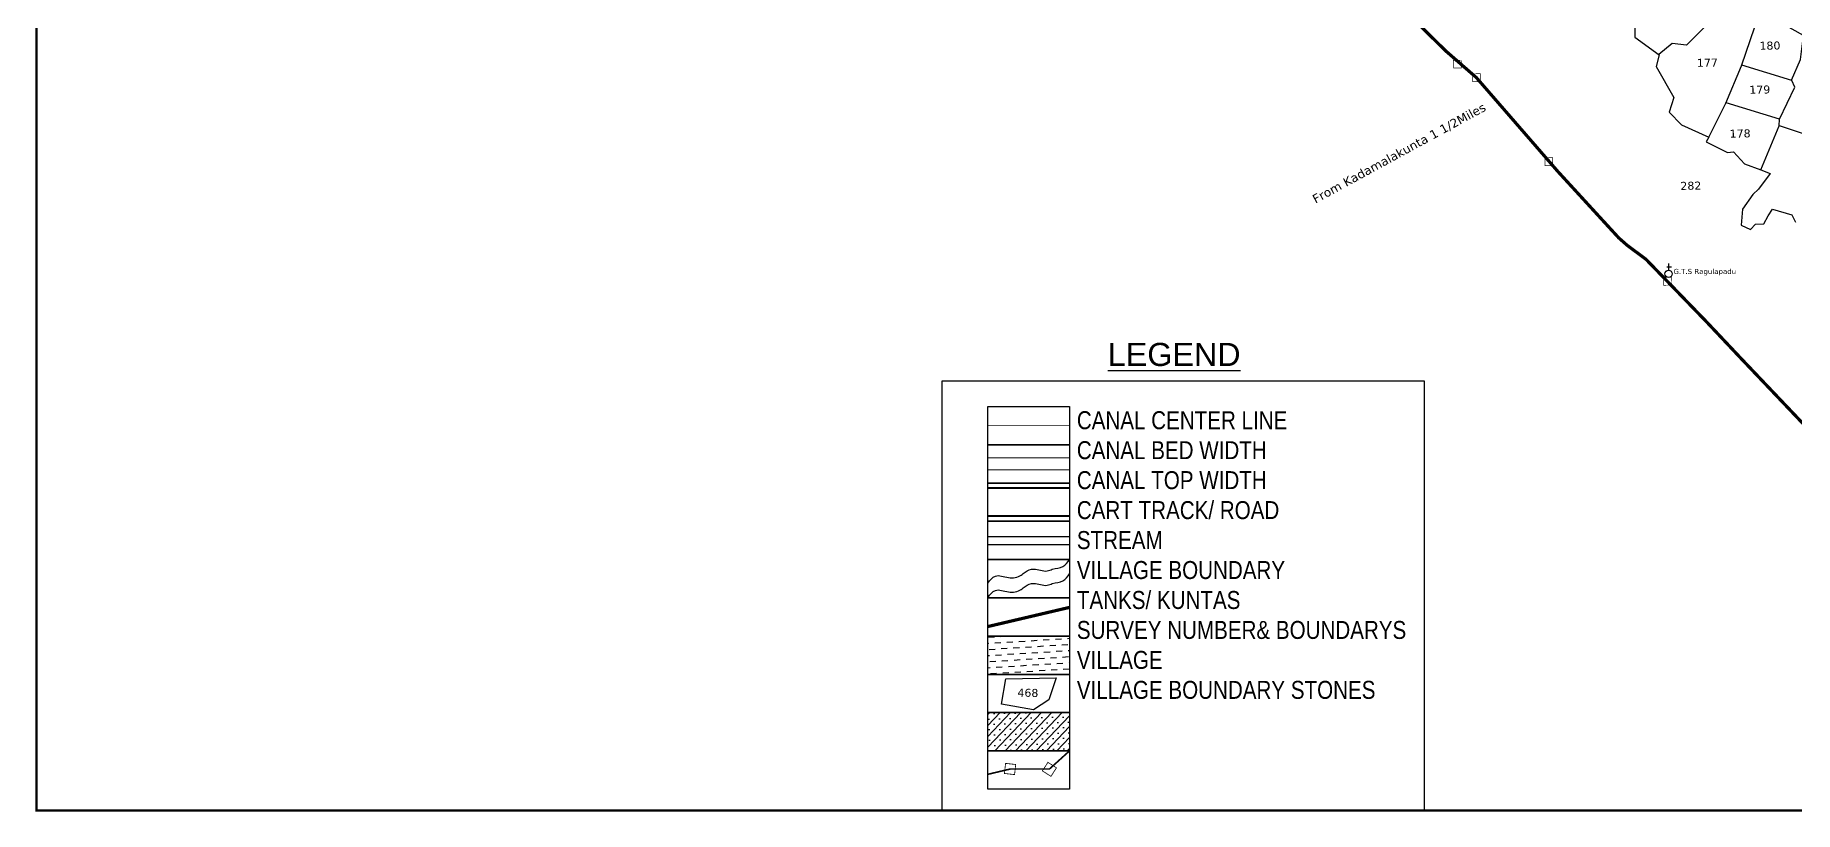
# Model space of a CAD drawing. Header units: inches. Extents: x 749292 to 756657, y 1655586 to 1660593.
# Drawn here: x 749292 to 753690, y 1655586 to 1657528 of the extents above; entities that cross this region are included whole.
import ezdxf
from ezdxf.enums import TextEntityAlignment as Align

# ---------------------------------------------------------------- set-up
doc = ezdxf.new("R2010")
doc.units = ezdxf.units.IN
doc.header["$MEASUREMENT"] = 0
doc.linetypes.add('ACAD_ISO02W100', pattern=[15, 12, -3])
doc.linetypes.add('HIDDEN2', pattern=[0.1875, 0.125, -0.0625])
for name, color, linetype in [('CANAL1', 1, 'Continuous'), ('PLOT', 7, 'Continuous'), ('PLOT NO', 7, 'Continuous'), ('ROADS', 6, 'Continuous'), ('STRUCTURE', 5, 'Continuous'), ('TABLE', 7, 'Continuous'), ('tank', 4, 'Continuous'), ('TANKS-STREAM', 4, 'Continuous'), ('TITLEBLOCK', 7, 'Continuous'), ('VILLAGE', 30, 'Continuous'), ('VILLAGE BOUNDRY', 5, 'Continuous'), ('VILLAGE STONES', 240, 'Continuous')]:
    doc.layers.add(name, color=color, linetype=linetype)
doc.styles.add('A', font='ARIAL_1.TTF')
doc.styles.add('ARIALN', font='ARIALN_1.TTF')
doc.styles.get("Standard").update_dxf_attribs({"font": 'verdana_0.ttf'})

msp = doc.modelspace()

# ---------------------------------------------------------------- hatches: boundary and pattern name
at = {"layer": 'tank'}
h = msp.add_hatch(dxfattribs=at)
h.set_pattern_fill('DASH', color=256, scale=121.505087, angle=3.5405, style=0)
h.set_pattern_definition([(3.5405362, (-21609.697, -41106.133), (14.2212084, 16.09708578), [15.18813582, -15.18813582])])
h.paths.add_polyline_path([(751673.2, 1656025.7), (751877.3, 1656025.7), (751877.3, 1655930), (751673.2, 1655930)])
at = {"layer": 'VILLAGE', "linetype": 'Continuous'}
h = msp.add_hatch(dxfattribs=at)
h.set_pattern_fill('SACNCR', color=256, scale=200, angle=1.53032, style=0)
h.paths.add_polyline_path([(751673.2, 1655834.3), (751877.3, 1655834.3), (751877.3, 1655738.7), (751673.2, 1655738.7)])

# ---------------------------------------------------------------- linework, layer by layer
at = {"layer": 'CANAL1', "color": 1, "linetype": 'HIDDEN2', "ltscale": 100, "const_width": 2}
msp.add_lwpolyline([(751673.2, 1656551.8), (751877.3, 1656551.8)], dxfattribs=at)
at = {"layer": 'CANAL1', "color": 5, "const_width": 2}
for points in [[(751877.3, 1656471.2), (751673.2, 1656471.2)], [(751877.3, 1656441.2), (751673.2, 1656441.2)]]:
    msp.add_lwpolyline(points, dxfattribs=at)
at = {"layer": 'CANAL1', "color": 1, "const_width": 5}
for points in [[(751877.3, 1656395.5), (751673.2, 1656395.5)], [(751877.3, 1656325.5), (751673.2, 1656325.5)]]:
    msp.add_lwpolyline(points, dxfattribs=at)
at = {"layer": 'PLOT'}
for points in [[(753289.6, 1657600), (753290.3, 1657522.8), (753350.9, 1657479), (753343.5, 1657449.3), (753388, 1657371.9), (753376.4, 1657335.1), (753407.4, 1657303.9), (753475.4, 1657273.4), (753518.3, 1657358.1), (753557.3, 1657451.5), (753590.5, 1657549.2)], [(753681.9, 1657415.4), (753704.7, 1657466.8), (753712.1, 1657527.3), (753662.6, 1657555), (753637.6, 1657563.2), (753644, 1657580.7)], [(753467.2, 1657550.5), (753419.6, 1657502.8), (753384.1, 1657507.3), (753350.6, 1657479.4)], [(753652.4, 1657317.6), (753690, 1657397.7), (753682.5, 1657415), (753558, 1657453)], [(753475.7, 1657273.2), (753468.8, 1657261.2), (753521.8, 1657234.7), (753537.2, 1657236.5), (753564.9, 1657206.4), (753605.5, 1657191.2), (753651.3, 1657301.7), (753652.4, 1657317.6), (753518.5, 1657358.7)], [(753651.3, 1657301.8), (753726.4, 1657277.4), (753769.7, 1657261.2), (753842.7, 1657219.9), (753864.3, 1657208.5)], [(753605.7, 1657191.1), (753629.1, 1657182.1), (753599.4, 1657143.2), (753585.7, 1657130), (753559.3, 1657093), (753556.3, 1657053), (753579.4, 1657042.3), (753592.1, 1657055.3), (753612.6, 1657056), (753623.9, 1657076), (753634.4, 1657092.9), (753683.3, 1657079.2), (753691.7, 1657060.5)], [(753370.5, 1656949), (753381.8, 1656949)], [(753375.4, 1656940), (753375.4, 1656956.8)]]:
    msp.add_lwpolyline(points, dxfattribs=at)
msp.add_circle((753374.8, 1656931.3), 8.98, dxfattribs=at)
at = {"layer": 'PLOT NO'}
for points in [[(751673.2, 1656599.7), (751877.3, 1656599.7), (751877.3, 1656504), (751673.2, 1656504)], [(751673.2, 1656504), (751877.3, 1656504), (751877.3, 1656408.3), (751673.2, 1656408.3)], [(751673.2, 1656408.3), (751877.3, 1656408.3), (751877.3, 1656312.7), (751673.2, 1656312.7)], [(751673.2, 1656312.7), (751877.3, 1656312.7), (751877.3, 1656217), (751673.2, 1656217)], [(751673.2, 1656217), (751877.3, 1656217), (751877.3, 1656121.3), (751673.2, 1656121.3)], [(751673.2, 1656121.3), (751877.3, 1656121.3), (751877.3, 1656025.7), (751673.2, 1656025.7)], [(751673.2, 1656025.7), (751877.3, 1656025.7), (751877.3, 1655930), (751673.2, 1655930)], [(751673.2, 1655930), (751877.3, 1655930), (751877.3, 1655834.3), (751673.2, 1655834.3)], [(751673.2, 1655834.3), (751877.3, 1655834.3), (751877.3, 1655738.7), (751673.2, 1655738.7)], [(751673.2, 1655738.7), (751877.3, 1655738.7), (751877.3, 1655643), (751673.2, 1655643)]]:
    msp.add_lwpolyline(points, close=True, dxfattribs=at)
at = {"layer": 'PLOT NO', "color": 6}
for points in [[(751673.2, 1656274.8), (751877.3, 1656274.8)], [(751673.2, 1656254.8), (751877.3, 1656254.8)]]:
    msp.add_lwpolyline(points, dxfattribs=at)
at = {"layer": 'PLOT NO'}
msp.add_lwpolyline([(751707.4, 1655855.7), (751717.9, 1655918.7), (751843.8, 1655921.5), (751825.6, 1655866.3), (751787.6, 1655841), (751707.4, 1655855.7)], dxfattribs=at)
at = {"layer": 'PLOT NO', "color": 4}
for points in [[(751673.2, 1656157.8), (751691.9, 1656175.8), (751724.7, 1656172), (751756.7, 1656178.1), (751766.1, 1656185.7), (751787.7, 1656193.1), (751804.8, 1656190.3), (751821.5, 1656188.5), (751834.2, 1656192.6), (751860.7, 1656199.7), (751877.3, 1656217)], [(751673.2, 1656122), (751691.9, 1656140), (751724.7, 1656136.2), (751756.7, 1656142.3), (751766.1, 1656149.9), (751787.7, 1656157.3), (751804.8, 1656154.5), (751821.5, 1656152.7), (751834.2, 1656156.8), (751860.7, 1656163.9), (751877.3, 1656181.2)]]:
    msp.add_spline(points, degree=3, dxfattribs=at)
at = {"layer": 'STRUCTURE', "color": 5, "const_width": 6}
msp.add_lwpolyline([(749294.6, 1660057.9), (756654.3, 1660057.9), (756654.3, 1655589.3), (749294.6, 1655589.3)], close=True, dxfattribs=at)
at = {"layer": 'STRUCTURE', "color": 5}
msp.add_lwpolyline([(751558.9, 1656663.4), (752763.5, 1656663.4), (752763.5, 1655589.3), (751558.9, 1655589.3)], close=True, dxfattribs=at)
at = {"layer": 'TANKS-STREAM'}
msp.add_spline([(752221, 1658369.7), (752229.8, 1658365.1), (752243.9, 1658365.1), (752258.6, 1658358.8), (752266.9, 1658351.9), (752273.5, 1658349.4), (752284.3, 1658349.2), (752302.9, 1658339.7), (752307.9, 1658336.3), (752316.8, 1658333.4), (752328.1, 1658333.8), (752339, 1658326.6), (752345.6, 1658319.5), (752358.4, 1658315.8), (752364.7, 1658313.7), (752374.7, 1658305.8), (752379.7, 1658297.8), (752390.5, 1658291.4), (752399.4, 1658290.1), (752410.3, 1658277.6), (752415.8, 1658271), (752428.9, 1658264.3), (752454.7, 1658244.1), (752461.5, 1658239.4), (752465.8, 1658237.1), (752471.9, 1658230.9), (752486.9, 1658224.8), (752496.3, 1658213.5), (752503.5, 1658207.2), (752512.7, 1658199.9), (752510.6, 1658190.3), (752517.1, 1658175.1), (752522, 1658163.9), (752522.7, 1658154.8), (752533.4, 1658148.9), (752538, 1658142.8), (752539.5, 1658136.4), (752547.2, 1658128.7), (752552.5, 1658128.2), (752557.3, 1658128.3), (752562.5, 1658128.4), (752572.4, 1658131.4), (752580, 1658130.9), (752584.2, 1658128.5), (752596, 1658127.2), (752600.7, 1658128.2), (752616.8, 1658118), (752615.8, 1658107.4), (752617.5, 1658099.9), (752614.9, 1658090.2), (752615.4, 1658082.7), (752613.9, 1658070.3), (752618.2, 1658062.9), (752621.9, 1658055.9), (752629.4, 1658048.4), (752637.4, 1658046.2), (752642.3, 1658038.1), (752644.5, 1658022.3), (752645.1, 1658010.4), (752644.9, 1658001.9), (752648.2, 1657995.4), (752648.9, 1657989.8), (752653.1, 1657985), (752656.7, 1657974.3), (752659.8, 1657968.5), (752670.5, 1657966.5), (752685.2, 1657958.8), (752689.7, 1657953.5), (752705.9, 1657948.9), (752711.9, 1657947.1), (752719.8, 1657941.8), (752726.8, 1657937.9), (752730.1, 1657935.2), (752734.8, 1657933.7), (752745.8, 1657928.9), (752751.6, 1657926), (752760, 1657925.5), (752766.2, 1657923.8), (752772.4, 1657920.5), (752776.8, 1657914.6), (752779.5, 1657911.8), (752782.1, 1657909.4), (752786.8, 1657907.1), (752793, 1657906), (752797.4, 1657902.3), (752800.5, 1657898.4), (752804.1, 1657895.8), (752811.5, 1657888.6), (752816.2, 1657887.7), (752825.4, 1657882.5), (752834.7, 1657878.4), (752845.4, 1657881.9), (752853.4, 1657882.9), (752865.3, 1657883.3), (752875.2, 1657889.5), (752884.4, 1657893.3), (752893.7, 1657894.6), (752903.6, 1657892.5), (752913, 1657896.6), (752918.1, 1657897.6), (752928.3, 1657898.2), (752935.7, 1657898.3), (752944.2, 1657896.9), (752963.9, 1657891.7), (752982.1, 1657898.4), (752992.5, 1657898.1), (753001.9, 1657895.3), (753006.9, 1657893.6), (753011.3, 1657893.4), (753015.5, 1657893.5), (753021.5, 1657896.3), (753027.2, 1657897.4), (753032.4, 1657897.5), (753043.6, 1657896.8), (753047.3, 1657895.6), (753062.9, 1657902.1), (753067.6, 1657903), (753086.9, 1657900.4), (753096, 1657902.4), (753107.1, 1657907.2), (753118.5, 1657909.8), (753128.9, 1657908.4), (753135.1, 1657906.1), (753143, 1657906.4), (753156.4, 1657911), (753169.6, 1657914.9), (753180.8, 1657918.4), (753185.6, 1657917.3), (753193.2, 1657916.1), (753198.8, 1657915.2), (753204, 1657910.9), (753209.6, 1657903.1), (753213.4, 1657894.6), (753219.5, 1657884.4), (753221.8, 1657880.1), (753222.1, 1657871.6), (753220, 1657861.1), (753219.9, 1657846.5), (753221.1, 1657838), (753219.9, 1657829.8), (753216.9, 1657823.9), (753214.4, 1657806.4), (753215.5, 1657795.5), (753215.1, 1657787.8), (753212.8, 1657782.2), (753213.2, 1657763), (753213.5, 1657750.3), (753216.2, 1657736.7), (753216.7, 1657732.6), (753217.3, 1657728.3), (753217.1, 1657717), (753220.9, 1657708.4), (753221, 1657703.5), (753222.1, 1657699.4), (753223.3, 1657696.9), (753224.7, 1657691.1), (753227.4, 1657685.6), (753234.7, 1657686.7), (753238.8, 1657687.6), (753244.8, 1657686.5), (753248.8, 1657686.6), (753261.2, 1657694.4), (753268.7, 1657696.5), (753274.4, 1657697.3), (753281.5, 1657700.1), (753287.4, 1657704.1), (753296.4, 1657708.7), (753311.3, 1657711.1), (753318.1, 1657713.1), (753333.9, 1657706.8), (753345.1, 1657707.8), (753350.3, 1657709), (753362.4, 1657708.1), (753366, 1657706.6), (753373.2, 1657705.7), (753383.1, 1657697.3), (753395.2, 1657692.6), (753407.6, 1657692.7), (753412.9, 1657690.7), (753419.3, 1657688), (753427.2, 1657681.9), (753440, 1657676), (753450.3, 1657671.9), (753458, 1657667.9), (753463.9, 1657661.5), (753471.4, 1657657.2), (753481.9, 1657656.2), (753494.7, 1657645.1), (753500.1, 1657641.9), (753511.8, 1657640.5), (753517.9, 1657637.1), (753522.9, 1657634.6), (753531.8, 1657633.1), (753536.7, 1657633), (753546.5, 1657628.4), (753555, 1657623.4), (753560.8, 1657618.6), (753564.8, 1657616.2), (753575.2, 1657615.8), (753585.8, 1657610.6), (753590.7, 1657605.3), (753598.8, 1657599.7), (753601.9, 1657598.2), (753619.1, 1657597.2), (753622.8, 1657597.2), (753630.7, 1657593.9), (753633.3, 1657592.2), (753640.8, 1657588.4), (753651.1, 1657587.5), (753656.5, 1657585.2), (753663.9, 1657584.7), (753666.7, 1657586.6), (753666.7, 1657595.3), (753665.8, 1657602.3), (753665.9, 1657607.7), (753666.3, 1657612.8), (753667.4, 1657614.2), (753672, 1657614.6), (753682.2, 1657610.9), (753699.8, 1657611.6), (753714.2, 1657607.9), (753721.4, 1657606.3), (753728.1, 1657605.2), (753733.3, 1657604.9), (753746.2, 1657603.1), (753749.4, 1657598.7), (753753.7, 1657597.6), (753760.3, 1657596.9), (753769.7, 1657596.3), (753781.2, 1657596.1), (753789.3, 1657590.6), (753799, 1657587.2), (753816.8, 1657586.9), (753829.8, 1657577.5), (753843.6, 1657576.6), (753849.7, 1657576.8), (753865.6, 1657566.1), (753875.6, 1657552.8), (753883.9, 1657542.2), (753887.7, 1657540.1), (753889.6, 1657539.7), (753890.7, 1657539.9), (753895.4, 1657542.1), (753898.9, 1657544.3), (753900.8, 1657554.8), (753901.1, 1657558.4), (753904.5, 1657564.2), (753911.1, 1657567.1), (753922.2, 1657568.2), (753929.9, 1657567.5), (753938.1, 1657568.5), (753946.7, 1657567.5), (753953.3, 1657562.3), (753977, 1657558.4), (753982, 1657558.1), (753993.8, 1657553.7), (753997.7, 1657553.6), (754009.9, 1657554), (754019.4, 1657549.2), (754027.3, 1657548.4), (754036.4, 1657548.7), (754045.5, 1657549.6), (754054.5, 1657546.4), (754059.3, 1657547.4), (754071.3, 1657547.9), (754076.4, 1657547.2), (754085.7, 1657541.9), (754091.4, 1657539.8), (754096.8, 1657540.2), (754103.4, 1657542), (754110.3, 1657538.2), (754119.5, 1657534.6), (754125.5, 1657531.9), (754135.8, 1657531.3), (754144.6, 1657531.2), (754168.1, 1657520.9), (754171.1, 1657521.2), (754179.6, 1657517.9), (754188.3, 1657514.5), (754197.2, 1657512.4), (754207, 1657507.8), (754214.6, 1657497.8), (754214.2, 1657490.5), (754214.3, 1657484.9), (754216.4, 1657476.3), (754217, 1657471), (754214.1, 1657456.7), (754215.1, 1657449.3), (754213.4, 1657438.7), (754207.1, 1657426), (754206.5, 1657416.3), (754207.6, 1657408.3), (754210.5, 1657405), (754217.2, 1657399.7), (754224.2, 1657392.7), (754228.4, 1657390.1), (754245, 1657384), (754261.7, 1657374.8), (754272.3, 1657373.6), (754282.3, 1657369), (754290.2, 1657365.5), (754301.4, 1657353.5), (754306.6, 1657350), (754314.8, 1657346.2), (754325.3, 1657323.1), (754327.1, 1657321.9), (754338, 1657316.3), (754341.7, 1657310.9), (754343.2, 1657303.3), (754350.4, 1657292.1), (754353.3, 1657288.3), (754359.5, 1657284.4), (754369.1, 1657267.1), (754378.4, 1657264), (754385, 1657258.7), (754387.7, 1657257.8), (754397.9, 1657253.5), (754405.6, 1657251.9), (754418.6, 1657255.9), (754428.2, 1657258.6), (754447.8, 1657257.7), (754455.7, 1657256.3), (754468.8, 1657254.1), (754483, 1657249), (754490, 1657243.7), (754502.9, 1657241.5), (754510.8, 1657239.2), (754517.5, 1657236.4), (754527.5, 1657236.1), (754532.3, 1657237.9), (754538.6, 1657240), (754547.1, 1657245.3), (754560, 1657247.8), (754566.9, 1657249.2), (754572.4, 1657253.3), (754580, 1657261.5), (754582.4, 1657278.3), (754591.2, 1657289.3), (754600.8, 1657291.3), (754610.3, 1657298.7), (754627.7, 1657316.7), (754642.8, 1657321), (754654, 1657317.2), (754679.7, 1657326.8), (754691.7, 1657326.1), (754703, 1657324), (754708.9, 1657321.5), (754725.7, 1657329), (754745.6, 1657329.5), (754752.5, 1657336.2), (754762.5, 1657346.1), (754778.1, 1657361.2), (754781.3, 1657366.6), (754803.2, 1657387.4), (754805.8, 1657392.2), (754818.8, 1657399.8), (754827.2, 1657410), (754829.6, 1657412.9), (754834.4, 1657415.4), (754840.1, 1657416.6), (754850.9, 1657415.7), (754856.8, 1657416.9), (754861.2, 1657419.3), (754865.2, 1657422.2), (754876.3, 1657424.2), (754882.4, 1657423.7), (754891.5, 1657421.4), (754898.5, 1657420.3), (754917, 1657420), (754918.1, 1657427.1), (754927.7, 1657440.1), (754935.9, 1657448.2), (754947.5, 1657461.9), (754955, 1657469), (754959.5, 1657485.3), (754963.8, 1657495.3), (754977.5, 1657505.8), (754981.9, 1657511.5), (754984.8, 1657518.2), (754988.8, 1657523.6), (754994.3, 1657528.8), (754999.2, 1657534.1), (755007, 1657555.3), (755012.1, 1657560.2), (755028, 1657569.1), (755034, 1657574.4), (755040.6, 1657579.2), (755060.2, 1657598.5), (755080, 1657603.1), (755085.3, 1657604.8), (755093.3, 1657608.6), (755102.8, 1657614.2), (755109.7, 1657617.4), (755128.6, 1657617.4), (755140.8, 1657622.4), (755149.2, 1657627.5), (755158.3, 1657626.5), (755176.6, 1657632.2), (755188.5, 1657639.3), (755195.2, 1657641.4), (755201.3, 1657644.9), (755214.2, 1657658.2), (755236.2, 1657654.8), (755242.7, 1657654.5), (755259, 1657659.9), (755268.2, 1657664.3), (755295.1, 1657658.5), (755312, 1657665.3), (755327, 1657664.7), (755341, 1657677.5), (755354.3, 1657681), (755369.8, 1657688.8), (755383.8, 1657688.3), (755390.2, 1657684.3), (755405.3, 1657673.6), (755420, 1657662.9), (755425, 1657657), (755441.9, 1657647.7), (755446.7, 1657641.5), (755453.7, 1657640.1), (755459.1, 1657642), (755461.6, 1657646.5), (755461.5, 1657651.8), (755467.6, 1657661), (755474.4, 1657669.1), (755479, 1657673.8), (755485.7, 1657676), (755497, 1657674.4), (755502.3, 1657675.4), (755509.5, 1657676.9), (755533.4, 1657680.6), (755550.6, 1657680.7), (755559, 1657683), (755578.7, 1657678.7), (755596, 1657674.6), (755603.5, 1657674.5), (755617.3, 1657681.5), (755623.3, 1657684.6), (755636.2, 1657683), (755643.6, 1657685.7), (755654.9, 1657694.8), (755661.8, 1657699.1), (755676.2, 1657699.1), (755682.6, 1657702.5), (755691.6, 1657710.9), (755698.5, 1657715.6), (755719.6, 1657721.5), (755727.5, 1657732.6), (755736, 1657739.9), (755740.5, 1657743.1), (755748.3, 1657750.9), (755758, 1657749.9), (755767.8, 1657746.2), (755779.7, 1657750.3), (755795, 1657750.5), (755808.5, 1657746.7), (755823.8, 1657750.4), (755834.3, 1657748.9), (755841.6, 1657753), (755847.5, 1657753.9), (755856.9, 1657756.6), (755867.2, 1657761), (755872, 1657768.9), (755882.2, 1657774.9)], degree=3, dxfattribs=at)
at = {"layer": 'VILLAGE BOUNDRY', "linetype": 'ACAD_ISO02W100', "ltscale": 2}
for points, const_width in [([(752651.8, 1657651.4), (752818.4, 1657488), (752894, 1657422.2), (753098.4, 1657186.7), (753250.1, 1657021.3), (753271.4, 1657002.5), (753318.1, 1656967.8), (753468.7, 1656812.3), (753557.1, 1656718.5), (753719.4, 1656547.8)], 8), ([(751673.2, 1656049.5), (751877.3, 1656097.4)], 8), ([(751673.2, 1655680.1), (751729.6, 1655693.4), (751827.2, 1655693.4), (751877.3, 1655738.7)], 4)]:
    msp.add_lwpolyline(points, dxfattribs=dict(at, const_width=const_width))
at = {"layer": 'VILLAGE STONES'}
for points, const_width in [([(752836.7, 1657465.1), (752856.3, 1657465.5), (752856.6, 1657445.9), (752837.1, 1657445.6)], 1.56), ([(752884.7, 1657431.2), (752904.3, 1657431.6), (752904.6, 1657412.1), (752885.1, 1657411.7)], 1.56), ([(753065.5, 1657221.2), (753085.1, 1657221.6), (753085.4, 1657202), (753065.9, 1657201.7)], 1.56), ([(753362.3, 1656922.4), (753381.9, 1656922.8), (753382.2, 1656903.2), (753362.7, 1656902.8)], 1.56), ([(751717.4, 1655707.4), (751742.7, 1655704.6), (751739.9, 1655679.3), (751714.6, 1655682.1)], 2.03), ([(751809.5, 1655688.7), (751823.3, 1655710), (751844.6, 1655696.2), (751830.8, 1655674.9)], 2.03)]:
    msp.add_lwpolyline(points, close=True, dxfattribs=dict(at, const_width=const_width))

# ---------------------------------------------------------------- texts
at = {"layer": 'PLOT'}
msp.add_text('G.T.S Ragulapadu', height=12.736, dxfattribs=at).set_placement((753387.1, 1656930.9))
at = {"layer": 'PLOT NO'}
for s, rotation, p in [('180', 1.0654, (753628.1, 1657501.9)), ('177', 1.0654, (753471.8, 1657459.2)), ('179', 1.0654, (753602.8, 1657391.9)), ('178', 1.0654, (753553.6, 1657282.1)), ('282', 1.0654, (753430.4, 1657151.6)), ('468', 358.6877, (751773.2, 1655883.9))]:
    msp.add_text(s, height=20, rotation=rotation, dxfattribs=at).set_placement(p, align=Align.MIDDLE_CENTER)
at = {"layer": 'ROADS'}
msp.add_text('From Kadamalakunta 1 1/2Miles', height=22, rotation=28.6584, dxfattribs=at).set_placement((752492.1, 1657106.6))
at = {"layer": 'TABLE', "extrusion": (0.000201441, 0.004807, 0.999988), "style": 'A'}
msp.add_text('%%ULEGEND', height=57.78, rotation=359.9999, dxfattribs=at).set_placement((752138.9, 1656709.9, 8115.1), align=Align.MIDDLE)
at = {"layer": 'TITLEBLOCK', "extrusion": (0.000201441, 0.004807, 0.999988), "insert": (751895.6, 1656587.8), "char_height": 44.934, "width": 942.081, "attachment_point": 1, "text_direction": (1, -1e-06, -0.000201), "style": 'ARIALN'}
msp.add_mtext('CANAL CENTER LINE \\PCANAL BED WIDTH {\\H1.5288x; }\\PCANAL TOP WIDTH {\\H1.3525x; }\\PCART TRACK/ ROAD{\\H1.4113x; }\\PSTREAM {\\H1.3917x; }\\PVILLAGE BOUNDARY{\\H1.3982x; }\\PTANKS/ KUNTAS{\\H1.3961x; }\\PSURVEY NUMBER& BOUNDARYS{\\H1.3968x; }\\PVILLAGE{\\H1.3966x; }\\PVILLAGE BOUNDARY STONES{\\H1.3966x; }', dxfattribs=at)

doc.saveas('drawing.dxf')
